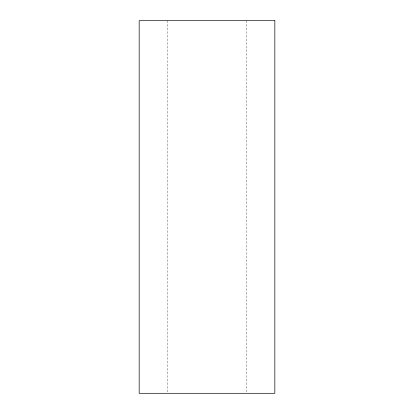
<?xml version="1.0" encoding="UTF-8"?>
<svg xmlns="http://www.w3.org/2000/svg" width="414" height="414" viewBox="0 0 414 414"><rect width="100%" height="100%" fill="white"/><g stroke="black" fill="none" stroke-linecap="round" stroke-linejoin="round"><path stroke-width="0.31" stroke-dasharray="2.07 1.55" d="M246.428 20.7L246.428 392.653M167.572 20.7L167.572 392.653"/><path stroke-width="0.62" d="M274.834 20.7L139.166 20.7L139.166 393.3L274.834 393.3L274.834 20.7"/></g></svg>
